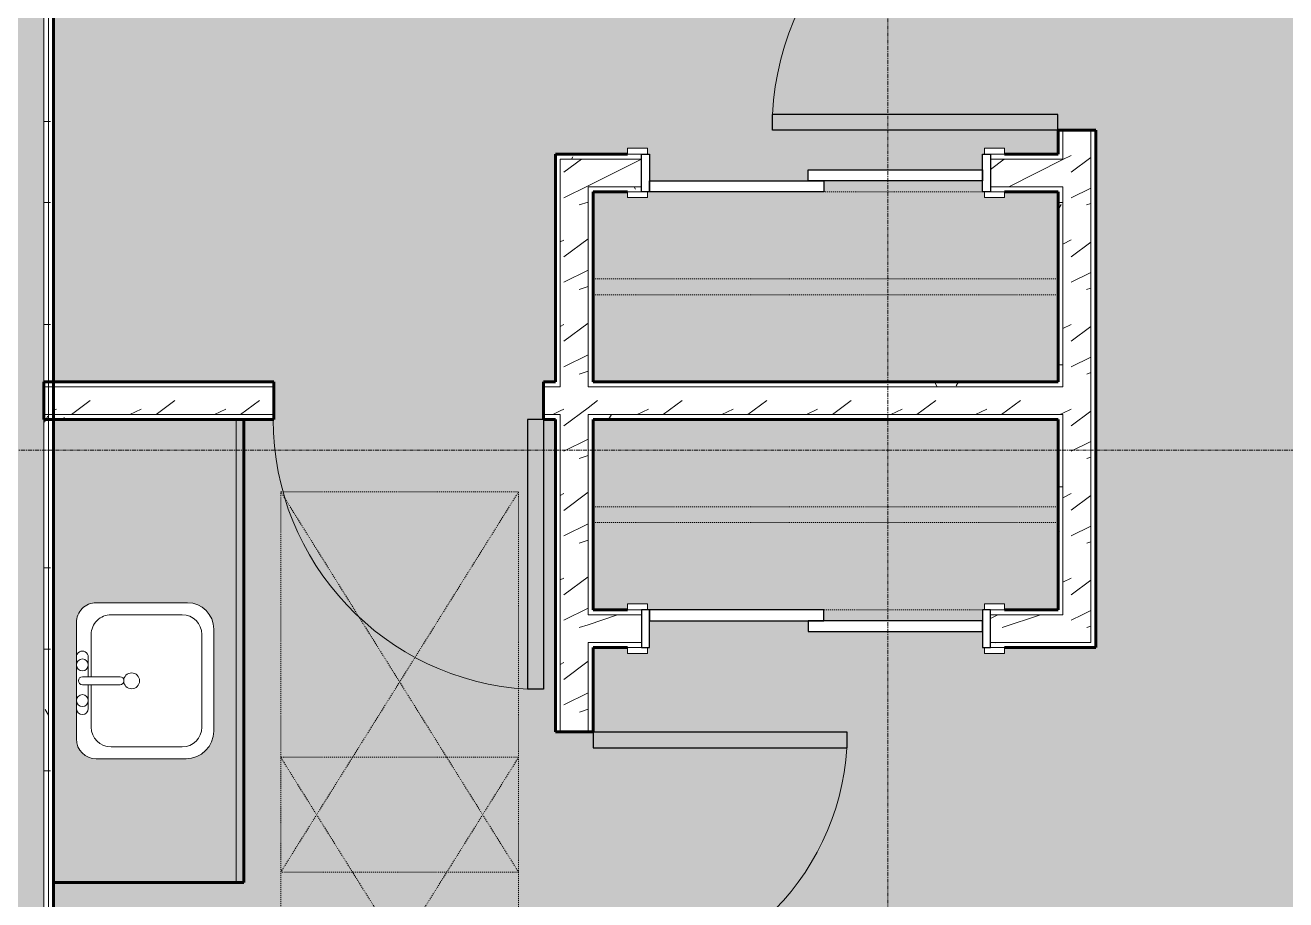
# Model space of a CAD drawing. Header units: inches. Extents: x -4105 to -1989, y 10980 to 12341.
# Drawn here: x -2936.1 to -2777.2, y 11790.5 to 11900.8 of the extents above; entities that cross this region are included whole.
import ezdxf

# ---------------------------------------------------------------- set-up
doc = ezdxf.new("R2010")
doc.units = ezdxf.units.IN
doc.header["$MEASUREMENT"] = 0
doc.linetypes.add('Dash', pattern=[0.25, 0.125, -0.125])
doc.linetypes.add('Grid Line 1_2_', pattern=[0.875, 0.5, -0.125, 0.125, -0.125])
for name, color, linetype, lineweight in [('0-1', 7, 'Continuous', 5), ('0-2', 7, 'Continuous', 9), ('A-AREA-PATT-2', 41, 'Continuous', 9), ('A-DOOR-1', 7, 'Continuous', 9), ('A-DOOR-2', 50, 'Continuous', 30), ('A-DOOR-FRAM-1', 50, 'Continuous', 30), ('A-GENM-HDLN-1', 7, 'Dash', 9), ('A-WALL', 113, 'Continuous', 18), ('A-WALL-2', 250, 'Continuous', 60), ('A-WALL-3', 10, 'Continuous', 18), ('A-WALL-PATT-1', 7, 'Continuous', 9), ('A-WALL-PATT-2', 253, 'Continuous', 9), ('A-WALL-PATT-4', 111, 'Continuous', 9), ('I-WALL-2', 2, 'Continuous', 60), ('P-SANR-FIXT-2', 7, 'Continuous', 9), ('Q-CASE-1', 9, 'Continuous', 9), ('Q-CASE-2', 250, 'Continuous', 60), ('Q-CASE-3', 7, 'Continuous', 9), ('Q-CASE-HDLN-1', 7, 'Dash', 9), ('S-GRID-1', 1, 'Grid Line 1_2_', 9)]:
    doc.layers.add(name, color=color, linetype=linetype, lineweight=lineweight)
pattern_1 = [(0, (0, 0), (20.48, 5.12), [0.845, -14.515, 0.845, -14.515, -81.92]), (0, (0, 0), (20.48, 5.12), [-30.72, 0.845, -29.875, 0.845, -14.515, -35.84]), (0, (0, 0), (20.48, 5.12), [-76.8, 0.845, -9.395, 0.845, -24.755]), (120, (7.68, 2.56), (-14.67405, 15.1762003), [0.845, -14.515, 0.845, -14.515, -81.92]), (120, (7.68, 2.56), (-14.67405, 15.1762003), [-30.72, 0.845, -29.875, 0.845, -14.515, -35.84]), (120, (7.68, 2.56), (-14.67405, 15.1762003), [-76.8, 0.845, -9.395, 0.845, -24.755]), (240, (10.24, 12.8), (-5.80595, -20.2962003), [0.845, -14.515, 0.845, -14.515, -81.92]), (240, (10.24, 12.8), (-5.80595, -20.2962003), [-30.72, 0.845, -29.875, 0.845, -14.515, -35.84]), (240, (10.24, 12.8), (-5.80595, -20.2962003), [-76.8, 0.845, -9.395, 0.845, -24.755])]
pattern_2 = [(216.87, (4.265, 10.662), (31.9871619, 21.32545714), [5.331, -47.981]), (206.565, (10.662, 7.464), (-10.662476, -10.6620098), [11.921, -11.921]), (198.435, (10.662, 2.132), (-21.32449365, -10.6625869), [6.744, -26.974])]

# ---------------------------------------------------------------- blocks, each defined once
blk = doc.blocks.new('Single-Flush - 32_ x 84_-1372863-ENLARGED FLOOR PLAN - 3RD FLOOR PLAN - EAST')
at = {"layer": 'A-DOOR-1'}
blk.add_arc((16, -2.38), 32.07, 180, 266.4241, dxfattribs=at)
at = {"layer": 'A-DOOR-2'}
for p, q in [((14, -2.38), (14, -34.38)), ((16, -2.38), (14, -2.38)), ((16, -2.38), (16, -34.38)), ((16, -34.38), (14, -34.38))]:
    blk.add_line(p, q, dxfattribs=at)
blk = doc.blocks.new('Single-Flush - 36_ x 84_-1372824-ENLARGED FLOOR PLAN - 3RD FLOOR PLAN - EAST')
at = {"layer": 'A-DOOR-1'}
blk.add_arc((18, -2.38), 36.07, 180, 266.8211, dxfattribs=at)
at = {"layer": 'A-DOOR-2'}
for p, q in [((16, -2.38), (16, -38.39)), ((18, -2.38), (16, -2.38)), ((18, -2.38), (18, -38.39)), ((18, -38.39), (16, -38.39))]:
    blk.add_line(p, q, dxfattribs=at)
blk = doc.blocks.new('FOLDING_SLIDING CLOSET - 42_ x 80_-1372841-ENLARGED FLOOR PLAN - 3RD FLOOR PLAN - EAST')
at = {"layer": 'A-DOOR-1'}
for p, q in [((-23.75, 3.25), (-21.25, 3.25)), ((-23.75, 2.5), (-23.75, 3.25)), ((-21.25, 3.25), (-21.25, 2.5)), ((21.25, 3.25), (23.75, 3.25)), ((21.25, 2.5), (21.25, 3.25)), ((23.75, 3.25), (23.75, 2.5)), ((-21.25, 2.5), (-23.75, 2.5)), ((23.75, 2.5), (21.25, 2.5)), ((-23.75, -2.25), (-21.25, -2.25)), ((-23.75, -3), (-23.75, -2.25)), ((-21.25, -3), (-23.75, -3)), ((-21.25, -2.25), (-21.25, -3)), ((21.25, -2.25), (23.75, -2.25)), ((21.25, -3), (21.25, -2.25)), ((23.75, -3), (21.25, -3)), ((23.75, -2.25), (23.75, -3))]:
    blk.add_line(p, q, dxfattribs=at)
at = {"layer": 'A-DOOR-2'}
for p, q in [((-1, 0.5), (21, 0.5)), ((-1, -0.88), (-1, 0.5)), ((21, 0.5), (21, -0.88)), ((-21, -0.88), (1, -0.88)), ((-21, -2.25), (-21, -0.88)), ((21, -0.88), (-1, -0.88)), ((1, -0.88), (1, -2.25)), ((1, -2.25), (-21, -2.25))]:
    blk.add_line(p, q, dxfattribs=at)
at = {"layer": 'A-DOOR-FRAM-1'}
for p, q in [((-22, 2.5), (-21, 2.5)), ((-22, -2.25), (-22, 2.5)), ((-21, 2.5), (-21, -2.25)), ((21, 2.5), (22, 2.5)), ((21, -2.25), (21, 2.5)), ((22, 2.5), (22, -2.25)), ((-21, -2.25), (-22, -2.25)), ((22, -2.25), (21, -2.25))]:
    blk.add_line(p, q, dxfattribs=at)
blk = doc.blocks.new('OD_CW_Closet - OD_CW_Closet-2123065-ENLARGED FLOOR PLAN - 3RD FLOOR PLAN - EAST')
at = {"layer": 'Q-CASE-HDLN-1'}
for p, q in [((7.5, 24), (0.74, 24)), ((0.74, 24), (0.74, 0)), ((30.25, 24), (10.25, 24)), ((59.38, 24), (55, 24)), ((59.38, 0), (59.38, 24)), ((0.74, 13), (59.38, 13)), ((0.74, 11), (59.38, 11)), ((0.74, 0), (59.38, 0))]:
    blk.add_line(p, q, dxfattribs=at)
blk = doc.blocks.new('OD_CW_Closet - OD_CW_Closet-V12-ENLARGED FLOOR PLAN - 3RD FLOOR PLAN - EAST')
at = {"layer": 'Q-CASE-HDLN-1'}
for p, q in [((59.38, 24), (0.74, 24)), ((0.74, 24), (0.74, 0)), ((59.38, 0), (59.38, 24)), ((0.74, 13), (59.38, 13)), ((0.74, 11), (59.38, 11)), ((0.74, 0), (7.5, 0)), ((10.25, 0), (30.25, 0)), ((55, 0), (59.38, 0))]:
    blk.add_line(p, q, dxfattribs=at)
blk = doc.blocks.new('FOLDING_SLIDING CLOSET - 42_ x 80_-1372832-ENLARGED FLOOR PLAN - 3RD FLOOR PLAN - EAST')
at = {"layer": 'A-DOOR-1'}
for p, q in [((-21.25, 3), (-23.75, 3)), ((-23.75, 3), (-23.75, 2.25)), ((-23.75, 2.25), (-21.25, 2.25)), ((-21.25, 2.25), (-21.25, 3)), ((23.75, 3), (21.25, 3)), ((21.25, 3), (21.25, 2.25)), ((21.25, 2.25), (23.75, 2.25)), ((23.75, 2.25), (23.75, 3)), ((-21.25, -2.5), (-23.75, -2.5)), ((-23.75, -2.5), (-23.75, -3.25)), ((-21.25, -3.25), (-21.25, -2.5)), ((23.75, -2.5), (21.25, -2.5)), ((21.25, -2.5), (21.25, -3.25)), ((23.75, -3.25), (23.75, -2.5)), ((-23.75, -3.25), (-21.25, -3.25)), ((21.25, -3.25), (23.75, -3.25))]:
    blk.add_line(p, q, dxfattribs=at)
at = {"layer": 'A-DOOR-2'}
for p, q in [((1, 2.25), (-21, 2.25)), ((-21, 2.25), (-21, 0.87)), ((1, 0.87), (1, 2.25)), ((-21, 0.87), (1, 0.87)), ((21, 0.87), (-1, 0.87)), ((-1, 0.87), (-1, -0.5)), ((21, -0.5), (21, 0.87)), ((-1, -0.5), (21, -0.5))]:
    blk.add_line(p, q, dxfattribs=at)
at = {"layer": 'A-DOOR-FRAM-1'}
for p, q in [((-21, 2.25), (-22, 2.25)), ((-22, 2.25), (-22, -2.5)), ((-21, -2.5), (-21, 2.25)), ((21, 2.25), (21, -2.5)), ((22, 2.25), (21, 2.25)), ((22, -2.5), (22, 2.25)), ((-22, -2.5), (-21, -2.5)), ((21, -2.5), (22, -2.5))]:
    blk.add_line(p, q, dxfattribs=at)
blk = doc.blocks.new('M_Sink Vanity-Square - 500 x 440mm-1352614-ENLARGED FLOOR PLAN - 3RD FLOOR PLAN - EAST')
at = {"layer": 'P-SANR-FIXT-2'}
for p, q in [((7.96, 7.09), (-6.72, 7.09)), ((7.96, 7.09), (-6.72, 7.09)), ((3.62, 7.09), (-2.88, 7.09)), ((0.12, 5.22), (-5.22, 5.22)), ((-2.88, 5.59), (0.12, 5.59)), ((0.12, 6.33), (0.12, 1.59)), ((1.12, 6.33), (1.12, 1.59)), ((1.12, 5.59), (3.62, 5.59)), ((6.46, 5.22), (1.12, 5.22)), ((-9.22, 4.59), (-9.22, -6.73)), ((-9.22, 4.59), (-9.22, -6.73)), ((10.46, -6.91), (10.46, 4.59)), ((10.46, -6.91), (10.46, 4.59)), ((-7.72, 2.72), (-7.72, -6.23)), ((8.96, -6.23), (8.96, 2.72)), ((-5.22, -8.73), (6.46, -8.73)), ((-5.72, -10.23), (7.14, -10.23)), ((-5.72, -10.23), (7.14, -10.23))]:
    blk.add_line(p, q, dxfattribs=at)
for centre, radius, start, end in [((-6.72, 4.59), 2.5, 90, 180), ((-6.72, 4.59), 2.5, 90, 180), ((-2.88, 6.34), 0.75, 90, 270), ((-1.88, 6.34), 0.75, 360, 180), ((0.62, 6.33), 0.5, 360, 180), ((2.62, 6.34), 0.75, 360, 180), ((3.62, 6.34), 0.75, 270, 90), ((7.96, 4.59), 2.5, 0, 90), ((7.96, 4.59), 2.5, 360, 90), ((-5.22, 2.72), 2.5, 90, 180), ((-1.88, 6.34), 0.75, 180, 0), ((2.62, 6.34), 0.75, 180, 360), ((6.46, 2.72), 2.5, 0, 90), ((0.62, 1.59), 0.5, 180, 0), ((0.62, 0.13), 1, 360, 180), ((0.62, 0.13), 1, 180, 0), ((-5.22, -6.23), 2.5, 180, 270), ((6.46, -6.23), 2.5, 270, 0), ((-5.72, -6.73), 3.5, 180, 270), ((-5.72, -6.73), 3.5, 180, 270), ((7.14, -6.91), 3.32, 270, 360), ((7.14, -6.91), 3.32, 270, 0)]:
    blk.add_arc(centre, radius, start, end, dxfattribs=at)
blk = doc.blocks.new('OD_CW_Base Cabinet - OD_CW_Base Cabinet-V19-ENLARGED FLOOR PLAN - 3RD FLOOR PLAN - EAST')
at = {"layer": 'Q-CASE-1'}
blk.add_hatch(color=256, dxfattribs=at).paths.add_polyline_path([(59.14, 0), (0.74, 0), (0.74, -1), (59.14, -1)], flags=0)
h = blk.add_hatch(color=256, dxfattribs=at)
h.paths.add_polyline_path([(43.53, -1), (0.74, -1), (0.74, -24), (59.14, -24), (59.14, -1)], flags=0)
h.paths.add_polyline_path([(40.03, -3.8), (41.03, -3.96), (41.78, -4.27), (42.51, -4.83), (43.06, -5.55), (43.41, -6.4), (43.53, -7.3), (43.53, -18.63), (43.45, -19.27), (43.2, -19.88), (42.8, -20.39), (42.28, -20.79), (41.68, -21.04), (41.03, -21.13), (26.35, -21.13), (25.7, -21.04), (25.1, -20.79), (24.58, -20.39), (24.18, -19.88), (23.93, -19.27), (23.85, -18.63), (23.85, -7.12), (23.96, -6.26), (24.29, -5.46), (24.82, -4.77), (25.51, -4.25), (26.35, -3.91), (27.17, -3.8)], flags=0)
at = {"layer": 'Q-CASE-2'}
for p, q in [((0.74, 0), (59.14, 0)), ((59.14, 0), (59.14, -24))]:
    blk.add_line(p, q, dxfattribs=at)
at = {"layer": 'Q-CASE-3'}
for p, q in [((0.74, 0), (59.14, 0)), ((59.14, -1), (0.74, -1)), ((0.74, -1), (59.14, -1)), ((59.14, 0), (59.14, -1)), ((59.14, -1), (59.14, -24))]:
    blk.add_line(p, q, dxfattribs=at)
blk = doc.blocks.new('ADA Clearances - 30_x48_-1721104-ENLARGED FLOOR PLAN - 3RD FLOOR PLAN - EAST')
at = {"layer": 'A-GENM-HDLN-1'}
for p, q in [((15, 24), (-15, -24)), ((-15, 24), (15, -24)), ((-15, -5.48), (-15, 24)), ((-15, 24), (15, 24)), ((15, 24), (15, -24)), ((-15, -24), (-15, -14.12)), ((15, -24), (-15, -24))]:
    blk.add_line(p, q, dxfattribs=at)
blk = doc.blocks.new('ADA Clearances - 30_x48_-V6-ENLARGED FLOOR PLAN - 3RD FLOOR PLAN - EAST')
at = {"layer": 'A-GENM-HDLN-1'}
for p, q in [((15, 24), (-15, -24)), ((-15, 24), (15, -24)), ((-15, -24), (-15, 24)), ((-15, 24), (15, 24)), ((15, 24), (15, -24)), ((15, -24), (-15, -24))]:
    blk.add_line(p, q, dxfattribs=at)
blk = doc.blocks.new('Single-Flush - 34_ x 84_-1372834-ENLARGED FLOOR PLAN - 3RD FLOOR PLAN - EAST')
at = {"layer": 'A-DOOR-1'}
blk.add_arc((17, -2.38), 34.07, 180, 266.6343, dxfattribs=at)
at = {"layer": 'A-DOOR-2'}
for p, q in [((15, -2.38), (15, -36.38)), ((17, -2.38), (15, -2.38)), ((17, -2.38), (17, -36.38)), ((17, -36.38), (15, -36.38))]:
    blk.add_line(p, q, dxfattribs=at)
blk = doc.blocks.new('CTR - 1st Phase - Unit Layouts_rvt-1-ENLARGED FLOOR PLAN - 3RD FLOOR PLAN - EAST')
at = {"layer": 'A-WALL-PATT-1'}
h = blk.add_hatch(dxfattribs=at)
h.set_pattern_fill('FP_1', color=256, style=0, pattern_type=2)
h.set_pattern_definition(pattern_1)
h.paths.add_polyline_path([(-2805.25, 11827.04), (-2805.25, 11851.66), (-2805.87, 11851.66), (-2805.87, 11827.04)], flags=0)
h.paths.add_polyline_path([(-2805.87, 11855.16), (-2805.25, 11855.16), (-2805.25, 11880.41), (-2805.87, 11880.41), (-2805.87, 11855.79)], flags=0)
h.paths.add_polyline_path([(-2805.25, 11883.91), (-2805.25, 11887.54), (-2805.87, 11887.54), (-2805.87, 11883.91)], flags=0)
h.paths.add_polyline_path([(-2805.87, 11923.54), (-2805.25, 11923.54), (-2805.25, 12110.34), (-2805.87, 12110.34), (-2805.87, 11944.28)], flags=0)
h = blk.add_hatch(dxfattribs=at)
h.set_pattern_fill('FP_1', color=256, style=0, pattern_type=2)
h.set_pattern_definition(pattern_1)
h.paths.add_polyline_path([(-2801.16, 11822.91), (-2801.12, 11822.91), (-2801.12, 11887.54), (-2801.75, 11887.54), (-2801.75, 11822.91)], flags=0)
h.paths.add_polyline_path([(-2801.12, 11923.54), (-2801.12, 12110.34), (-2801.75, 12110.34), (-2801.75, 11923.54)], flags=0)
h = blk.add_hatch(dxfattribs=at)
h.set_pattern_fill('FP_1', color=256, style=0, pattern_type=2)
h.set_pattern_definition(pattern_1)
h.paths.add_polyline_path([(-2868.65, 11722.64), (-2868.64, 11722.64), (-2868.64, 11779.64), (-2869.26, 11779.64), (-2869.26, 11722.64)], flags=0)
h.paths.add_polyline_path([(-2869.26, 11811.64), (-2868.64, 11811.64), (-2868.64, 11851.66), (-2869.26, 11851.66), (-2869.26, 11822.91)], flags=0)
h.paths.add_polyline_path([(-2868.64, 11855.16), (-2868.64, 11884.54), (-2869.26, 11884.54), (-2869.26, 11855.16)], flags=0)
h = blk.add_hatch(dxfattribs=at)
h.set_pattern_fill('FP_1', color=256, style=0, pattern_type=2)
h.set_pattern_definition(pattern_1)
h.paths.add_polyline_path([(-2814.39, 11883.91), (-2805.87, 11883.91), (-2805.87, 11884.54), (-2814.39, 11884.54)], flags=0)
h.paths.add_polyline_path([(-2858.39, 11883.91), (-2858.39, 11884.54), (-2868.64, 11884.54), (-2868.64, 11883.91), (-2860.14, 11883.91)], flags=0)
h = blk.add_hatch(dxfattribs=at)
h.set_pattern_fill('FP_1', color=256, style=0, pattern_type=2)
h.set_pattern_definition(pattern_1)
h.paths.add_polyline_path([(-2865.14, 11722.64), (-2864.51, 11722.64), (-2864.51, 11752.89), (-2865.14, 11752.89), (-2865.14, 11722.96)], flags=0)
h.paths.add_polyline_path([(-2864.51, 11756.39), (-2864.51, 11779.64), (-2865.14, 11779.64), (-2865.14, 11756.39)], flags=0)
h.paths.add_polyline_path([(-2864.51, 11811.64), (-2864.51, 11822.91), (-2865.14, 11822.91), (-2865.14, 11811.64)], flags=0)
h.paths.add_polyline_path([(-2864.51, 11826.41), (-2864.51, 11851.66), (-2865.14, 11851.66), (-2865.14, 11826.41)], flags=0)
h.paths.add_polyline_path([(-2865.14, 11855.16), (-2864.51, 11855.16), (-2864.51, 11880.41), (-2865.14, 11880.41), (-2865.14, 11855.79)], flags=0)
h = blk.add_hatch(dxfattribs=at)
h.set_pattern_fill('FP_1', color=256, style=0, pattern_type=2)
h.set_pattern_definition(pattern_1)
h.paths.add_polyline_path([(-2810.72, 11879.79), (-2805.87, 11879.79), (-2805.87, 11880.41), (-2814.39, 11880.41), (-2814.39, 11879.79), (-2812.64, 11879.79)], flags=0)
h.paths.add_polyline_path([(-2858.39, 11879.79), (-2858.39, 11880.41), (-2864.51, 11880.41), (-2864.51, 11879.79), (-2860.14, 11879.79)], flags=0)
h = blk.add_hatch(dxfattribs=at)
h.set_pattern_fill('FP_1', color=256, style=0, pattern_type=2)
h.set_pattern_definition(pattern_1)
h.paths.add_polyline_path([(-2805.87, 11855.16), (-2805.87, 11855.79), (-2864.51, 11855.79), (-2864.51, 11855.16), (-2808.7, 11855.16)], flags=0)
h.paths.add_polyline_path([(-2932.52, 11855.16), (-2904.77, 11855.16), (-2904.77, 11855.79), (-2932.52, 11855.79), (-2932.52, 11855.19)], flags=0)
h.paths.add_polyline_path([(-2869.26, 11855.16), (-2869.26, 11855.79), (-2870.77, 11855.79), (-2870.77, 11855.16), (-2869.28, 11855.16)], flags=0)
h = blk.add_hatch(dxfattribs=at)
h.set_pattern_fill('FP_1', color=256, style=0, pattern_type=2)
h.set_pattern_definition(pattern_1)
h.paths.add_polyline_path([(-2847.78, 11851.04), (-2805.87, 11851.04), (-2805.87, 11851.66), (-2864.51, 11851.66), (-2864.51, 11851.04)], flags=0)
h.paths.add_polyline_path([(-2869.26, 11851.04), (-2869.26, 11851.66), (-2870.77, 11851.66), (-2870.77, 11851.04), (-2869.37, 11851.04)], flags=0)
h.paths.add_polyline_path([(-2904.77, 11851.04), (-2904.77, 11851.66), (-2932.52, 11851.64), (-2932.52, 11851.04), (-2908.52, 11851.04)], flags=0)
h = blk.add_hatch(dxfattribs=at)
h.set_pattern_fill('FP_1', color=256, style=0, pattern_type=2)
h.set_pattern_definition(pattern_1)
h.paths.add_polyline_path([(-2805.87, 11826.41), (-2805.25, 11826.41), (-2805.25, 11827.04), (-2814.39, 11827.04), (-2814.39, 11826.41), (-2806.34, 11826.41)], flags=0)
h.paths.add_polyline_path([(-2864.5, 11826.41), (-2858.39, 11826.41), (-2858.39, 11827.04), (-2864.51, 11827.04), (-2864.51, 11826.41)], flags=0)
h = blk.add_hatch(dxfattribs=at)
h.set_pattern_fill('FP_1', color=256, style=0, pattern_type=2)
h.set_pattern_definition(pattern_1)
h.paths.add_polyline_path([(-2805.25, 11822.29), (-2801.12, 11822.29), (-2801.12, 11822.91), (-2814.39, 11822.91), (-2814.39, 11822.29), (-2805.87, 11822.29)], flags=0)
h.paths.add_polyline_path([(-2858.39, 11822.29), (-2858.39, 11822.91), (-2864.51, 11822.91), (-2864.51, 11822.29), (-2860.14, 11822.29)], flags=0)
at = {"layer": 'A-WALL-PATT-2'}
h = blk.add_hatch(dxfattribs=at)
h.set_pattern_fill('FP_2', color=256, style=0, pattern_type=2)
h.set_pattern_definition(pattern_2)
h.paths.add_polyline_path([(-2805.25, 11826.41), (-2801.75, 11826.41), (-2801.75, 11887.54), (-2805.25, 11887.54), (-2805.25, 11827.04)], flags=0)
h.paths.add_polyline_path([(-2801.75, 11923.54), (-2801.75, 12110.34), (-2805.25, 12110.34), (-2805.25, 11923.54)], flags=0)
h = blk.add_hatch(dxfattribs=at)
h.set_pattern_fill('FP_2', color=256, style=0, pattern_type=2)
h.set_pattern_definition(pattern_2)
h.paths.add_polyline_path([(-2865.14, 11721.39), (-2865.14, 11779.64), (-2868.64, 11779.64), (-2868.64, 11721.39)], flags=0)
h.paths.add_polyline_path([(-2868.64, 11811.64), (-2865.14, 11811.64), (-2865.14, 11883.91), (-2868.64, 11883.91), (-2868.64, 11831.77)], flags=0)
h = blk.add_hatch(dxfattribs=at)
h.set_pattern_fill('FP_2', color=256, style=0, pattern_type=2)
h.set_pattern_definition(pattern_2)
h.paths.add_polyline_path([(-2810.78, 11880.41), (-2805.25, 11880.41), (-2805.25, 11883.91), (-2814.39, 11883.91), (-2814.39, 11880.41)], flags=0)
h.paths.add_polyline_path([(-2864.51, 11880.41), (-2858.39, 11880.41), (-2858.39, 11883.91), (-2865.14, 11883.91), (-2865.14, 11880.41)], flags=0)
h = blk.add_hatch(dxfattribs=at)
h.set_pattern_fill('FP_2', color=256, style=0, pattern_type=2)
h.set_pattern_definition(pattern_2)
h.paths.add_polyline_path([(-2847.78, 11851.66), (-2805.25, 11851.66), (-2805.25, 11855.16), (-2865.14, 11855.16), (-2865.14, 11851.66), (-2864.51, 11851.66)], flags=0)
h.paths.add_polyline_path([(-2904.77, 11851.66), (-2904.77, 11855.16), (-2932.52, 11855.16), (-2932.52, 11851.66), (-2908.85, 11851.66)], flags=0)
h.paths.add_polyline_path([(-2870.77, 11851.66), (-2868.64, 11851.66), (-2868.64, 11855.16), (-2870.77, 11855.16)], flags=0)
h = blk.add_hatch(dxfattribs=at)
h.set_pattern_fill('FP_2', color=256, style=0, pattern_type=2)
h.set_pattern_definition(pattern_2)
h.paths.add_polyline_path([(-2801.75, 11822.91), (-2801.75, 11826.41), (-2814.39, 11826.41), (-2814.39, 11822.91), (-2805.25, 11822.91)], flags=0)
h.paths.add_polyline_path([(-2858.39, 11822.91), (-2858.39, 11826.41), (-2865.14, 11826.41), (-2865.14, 11822.91), (-2864.51, 11822.91)], flags=0)
at = {"layer": 'A-WALL-2'}
for p, q in [((-2805.87, 11887.54), (-2805.87, 11884.54)), ((-2801.12, 11887.54), (-2805.87, 11887.54)), ((-2801.12, 11827.04), (-2801.12, 11887.54)), ((-2868.64, 11884.54), (-2869.26, 11884.54)), ((-2869.26, 11884.54), (-2869.26, 11855.79)), ((-2864.51, 11884.54), (-2868.64, 11884.54)), ((-2860.14, 11884.54), (-2864.51, 11884.54)), ((-2805.87, 11884.54), (-2812.64, 11884.54)), ((-2864.51, 11855.79), (-2864.51, 11879.79)), ((-2864.51, 11879.79), (-2860.14, 11879.79)), ((-2812.64, 11879.79), (-2805.87, 11879.79)), ((-2805.87, 11879.79), (-2805.87, 11855.79)), ((-2904.77, 11855.79), (-2933.77, 11855.79)), ((-2933.77, 11855.79), (-2933.77, 11851.04)), ((-2904.77, 11851.04), (-2904.77, 11855.79)), ((-2869.26, 11855.79), (-2870.77, 11855.79)), ((-2870.77, 11855.79), (-2870.77, 11851.04)), ((-2805.87, 11855.79), (-2864.51, 11855.79)), ((-2933.77, 11851.04), (-2904.77, 11851.04)), ((-2870.77, 11851.04), (-2869.26, 11851.04)), ((-2869.26, 11851.04), (-2869.26, 11811.64)), ((-2864.51, 11827.04), (-2864.51, 11851.04)), ((-2864.51, 11851.04), (-2805.87, 11851.04)), ((-2805.87, 11851.04), (-2805.87, 11827.04)), ((-2860.14, 11827.04), (-2864.51, 11827.04)), ((-2805.87, 11827.04), (-2812.64, 11827.04)), ((-2801.12, 11822.91), (-2801.12, 11827.04)), ((-2801.12, 11822.29), (-2801.12, 11822.91)), ((-2864.51, 11822.29), (-2860.14, 11822.29)), ((-2864.51, 11811.64), (-2864.51, 11822.29)), ((-2812.64, 11822.29), (-2801.12, 11822.29)), ((-2869.26, 11811.64), (-2864.51, 11811.64))]:
    blk.add_line(p, q, dxfattribs=at)
at = {"layer": 'A-WALL-3'}
for p, q in [((-2805.25, 11883.91), (-2805.25, 11887.54)), ((-2801.75, 11827.04), (-2801.75, 11887.54)), ((-2868.64, 11883.91), (-2868.64, 11855.16)), ((-2868.64, 11883.91), (-2865.14, 11883.91)), ((-2865.14, 11883.91), (-2864.51, 11883.91)), ((-2864.51, 11883.91), (-2858.39, 11883.91)), ((-2814.39, 11883.91), (-2805.87, 11883.91)), ((-2805.25, 11883.91), (-2805.87, 11883.91)), ((-2865.14, 11880.41), (-2865.14, 11855.16)), ((-2865.14, 11880.41), (-2864.51, 11880.41)), ((-2864.51, 11880.41), (-2858.39, 11880.41)), ((-2814.39, 11880.41), (-2805.87, 11880.41)), ((-2805.25, 11880.41), (-2805.87, 11880.41)), ((-2805.25, 11855.16), (-2805.25, 11880.41)), ((-2933.77, 11855.16), (-2904.77, 11855.16)), ((-2870.77, 11855.16), (-2869.26, 11855.16)), ((-2869.26, 11855.16), (-2868.64, 11855.16)), ((-2868.64, 11855.16), (-2869.26, 11855.16)), ((-2865.14, 11855.16), (-2864.51, 11855.16)), ((-2864.51, 11855.16), (-2865.14, 11855.16)), ((-2864.51, 11855.16), (-2805.87, 11855.16)), ((-2805.25, 11855.16), (-2805.87, 11855.16)), ((-2933.77, 11851.66), (-2904.77, 11851.66)), ((-2870.77, 11851.66), (-2869.26, 11851.66)), ((-2868.64, 11851.66), (-2869.26, 11851.66)), ((-2869.26, 11851.66), (-2868.64, 11851.66)), ((-2868.64, 11851.66), (-2868.64, 11811.64)), ((-2864.51, 11851.66), (-2865.14, 11851.66)), ((-2865.14, 11851.66), (-2865.14, 11826.41)), ((-2865.14, 11851.66), (-2864.51, 11851.66)), ((-2864.51, 11851.66), (-2805.87, 11851.66)), ((-2805.25, 11851.66), (-2805.87, 11851.66)), ((-2805.25, 11827.04), (-2805.25, 11851.66)), ((-2865.14, 11826.41), (-2864.51, 11826.41)), ((-2858.39, 11826.41), (-2864.51, 11826.41)), ((-2805.25, 11826.41), (-2814.39, 11826.41)), ((-2805.25, 11827.04), (-2805.25, 11826.41)), ((-2801.75, 11827.04), (-2801.75, 11826.41)), ((-2801.75, 11826.41), (-2801.75, 11822.91)), ((-2865.14, 11822.91), (-2864.51, 11822.91)), ((-2865.14, 11822.91), (-2865.14, 11811.64)), ((-2858.39, 11822.91), (-2864.51, 11822.91)), ((-2801.75, 11822.91), (-2814.39, 11822.91))]:
    blk.add_line(p, q, dxfattribs=at)
at = {"layer": '0-2'}
for name, p, rotation in [('Single-Flush - 36_ x 84_-1372824-ENLARGED FLOOR PLAN - 3RD FLOOR PLAN - EAST', (-2803.5, 11905.54), 269.9999999999209), ('OD_CW_Closet - OD_CW_Closet-V12-ENLARGED FLOOR PLAN - 3RD FLOOR PLAN - EAST', (-2805.14, 11879.79), 180), ('OD_CW_Base Cabinet - OD_CW_Base Cabinet-V19-ENLARGED FLOOR PLAN - 3RD FLOOR PLAN - EAST', (-2908.52, 11851.78), 269.9999999999668), ('OD_CW_Closet - OD_CW_Closet-2123065-ENLARGED FLOOR PLAN - 3RD FLOOR PLAN - EAST', (-2805.14, 11851.04), 180), ('M_Sink Vanity-Square - 500 x 440mm-1352614-ENLARGED FLOOR PLAN - 3RD FLOOR PLAN - EAST', (-2922.56, 11817.47), 89.9999999999112), ('Single-Flush - 32_ x 84_-1372863-ENLARGED FLOOR PLAN - 3RD FLOOR PLAN - EAST', (-2866.89, 11795.64), 89.99999999991644)]:
    blk.add_blockref(name, p, dxfattribs=dict(at, rotation=rotation))
for name, p in [('FOLDING_SLIDING CLOSET - 42_ x 80_-1372841-ENLARGED FLOOR PLAN - 3RD FLOOR PLAN - EAST', (-2836.39, 11882.04)), ('Single-Flush - 34_ x 84_-1372834-ENLARGED FLOOR PLAN - 3RD FLOOR PLAN - EAST', (-2887.77, 11853.41)), ('ADA Clearances - 30_x48_-V6-ENLARGED FLOOR PLAN - 3RD FLOOR PLAN - EAST', (-2888.89, 11817.94)), ('FOLDING_SLIDING CLOSET - 42_ x 80_-1372832-ENLARGED FLOOR PLAN - 3RD FLOOR PLAN - EAST', (-2836.39, 11824.79)), ('ADA Clearances - 30_x48_-1721104-ENLARGED FLOOR PLAN - 3RD FLOOR PLAN - EAST', (-2888.89, 11784.44))]:
    blk.add_blockref(name, p, dxfattribs=at)
blk = doc.blocks.new('CTR - 1st Phase - Shell_rvt-1-ENLARGED FLOOR PLAN - 3RD FLOOR PLAN - EAST')
at = {"layer": 'S-GRID-1'}
for p, q in [((-2827.32, 10979.75), (-2827.32, 12308.75)), ((-1989.4, 11847.19), (-4072.56, 11847.19))]:
    blk.add_line(p, q, dxfattribs=at)

msp = doc.modelspace()

# ---------------------------------------------------------------- hatches: boundary and pattern name
at = {"layer": 'A-AREA-PATT-2'}
h = msp.add_hatch(color=256, dxfattribs=at)
h.paths.add_polyline_path([(-2806.1237, 11757.0144), (-2807.8737, 11757.0144), (-2807.8737, 11785.0144), (-2806.1237, 11785.0144), (-2806.1237, 11776.9561)], flags=0)
h.paths.add_polyline_path([(-2739.6987, 11743.5894), (-2741.4487, 11743.5894), (-2741.4487, 11779.5894), (-2739.6987, 11779.5894), (-2739.6987, 11747.3891)], flags=0)
h.paths.add_polyline_path([(-2860.9384, 11722.6394), (-2803.8987, 11722.6394), (-2803.8987, 11742.3413), (-2804.1237, 11742.3413), (-2804.1237, 11752.1394), (-2806.1237, 11752.1394), (-2806.1237, 11753.2644), (-2806.7487, 11753.2644), (-2806.7487, 11755.2644), (-2806.1237, 11755.2644), (-2806.1237, 11757.0144), (-2799.3737, 11757.0144), (-2799.372, 11743.5894), (-2775.6987, 11743.5894), (-2775.6987, 11741.6519), (-2775.0737, 11741.6519), (-2775.0737, 11740.5894), (-2740.3237, 11740.5894), (-2740.3237, 11741.6519), (-2739.6987, 11741.6519), (-2739.6987, 11743.5894), (-2730.6987, 11743.5894), (-2730.6987, 11754.6394), (-2694.9487, 11754.6394), (-2694.9487, 11746.6394), (-2664.6987, 11746.6394), (-2664.6987, 11761.1696), (-2665.0737, 11761.1696), (-2665.0737, 11785.1696), (-2664.6987, 11785.1696), (-2664.6987, 11816.2644), (-2722.6987, 11816.2644), (-2722.7208, 11814.783), (-2722.7564, 11814.6971), (-2722.8956, 11814.6394), (-2723.7917, 11814.6183), (-2723.7917, 11814.3894), (-2726.4148, 11814.3894), (-2726.4148, 11814.1394), (-2727.0054, 11814.1394), (-2727.0054, 11814.3894), (-2727.5959, 11814.3894), (-2727.5959, 11814.1394), (-2728.1865, 11814.1394), (-2728.1865, 11814.3894), (-2728.777, 11814.3894), (-2728.777, 11814.1394), (-2729.3676, 11814.1394), (-2729.3676, 11814.3894), (-2729.9582, 11814.3894), (-2729.9582, 11814.1394), (-2730.5487, 11814.1394), (-2730.5487, 11814.3894), (-2739.9062, 11814.3894), (-2739.9062, 11814.1394), (-2741.8747, 11814.1394), (-2741.8747, 11814.3894), (-2745.6058, 11814.3894), (-2745.6058, 11814.6394), (-2746.5528, 11814.6461), (-2746.6411, 11814.6971), (-2746.6987, 11814.8362), (-2746.6987, 11816.2644), (-2749.2987, 11816.2644), (-2749.2987, 11852.2644), (-2741.7502, 11852.2644), (-2741.7502, 11859.3389), (-2725.2502, 11859.3389), (-2725.2502, 11852.2644), (-2712.6289, 11852.2644), (-2712.6289, 11859.3389), (-2696.1289, 11859.3389), (-2696.1289, 11852.2644), (-2682.5076, 11852.2644), (-2682.5076, 11859.3389), (-2666.0076, 11859.3389), (-2666.0076, 11852.2644), (-2640.6987, 11852.2644), (-2640.6987, 11965.7027), (-2656.8237, 11965.7027), (-2656.8237, 11966.3632), (-2656.8548, 11966.39), (-2656.8548, 11966.8523), (-2656.8237, 11966.8523), (-2656.8237, 11982.0453), (-2656.8555, 11982.0453), (-2656.8555, 11983.0398), (-2656.8237, 11983.0398), (-2656.8237, 11983.7027), (-2652.8237, 11983.7027), (-2652.8237, 12019.7027), (-2656.8237, 12019.7027), (-2656.8237, 12020.3656), (-2656.8555, 12020.3656), (-2656.8548, 12021.3601), (-2656.8237, 12021.3601), (-2656.8237, 12036.5531), (-2656.8548, 12036.5531), (-2656.8548, 12037.0422), (-2656.8237, 12037.0422), (-2656.8237, 12037.7027), (-2640.6987, 12037.7027), (-2640.6987, 12076.4644), (-2641.5964, 12077.1894), (-2646.5487, 12077.1894), (-2646.5487, 12109.7144), (-2801.1237, 12109.7144), (-2801.1237, 11923.5394), (-2805.8737, 11923.5394), (-2805.8737, 12077.4394), (-2806.4362, 12077.4394), (-2806.4362, 12082.1894), (-2805.8737, 12082.1894), (-2805.8737, 12109.7144), (-2827.74, 12109.7144), (-2827.74, 12082.1894), (-2826.4362, 12082.1894), (-2826.4362, 12077.4394), (-2833.8737, 12077.4394), (-2833.8737, 12082.1894), (-2832.49, 12082.1894), (-2832.49, 12110.3394), (-2830.1112, 12110.3394), (-2830.1112, 12113.5894), (-2868.1362, 12113.5894), (-2868.1362, 12109.8144), (-2865.8862, 12109.8144), (-2865.8862, 12082.1894), (-2863.8737, 12082.1894), (-2863.8737, 12077.4394), (-2870.6362, 12077.4394), (-2870.6362, 12109.7144), (-2932.5237, 12109.7144), (-2932.5237, 11855.7894), (-2904.7737, 11855.7894), (-2904.7737, 11851.0394), (-2908.5237, 11851.0394), (-2908.5237, 11792.6394), (-2932.5237, 11792.6394), (-2932.5237, 11784.6156), (-2924.7975, 11784.6156), (-2923.8331, 11784.4886), (-2922.9344, 11784.1164), (-2922.1627, 11783.5242), (-2921.5705, 11782.7525), (-2921.1983, 11781.8538), (-2921.0713, 11780.8131), (-2921.0713, 11779.5011), (-2918.0475, 11779.8488), (-2917.0475, 11781.0405), (-2916.0475, 11781.6073), (-2915.0475, 11781.8752), (-2914.0437, 11782.0522), (-2913.0475, 11782.1394), (-2911.0551, 11781.9651), (-2908.8527, 11781.3562), (-2907.0475, 11780.6992), (-2905.0475, 11779.7666), (-2903.0475, 11778.3792), (-2902.0475, 11777.3792), (-2901.5475, 11776.5131), (-2901.0475, 11775.1394), (-2901.0475, 11774.1394), (-2901.5475, 11772.7657), (-2902.0475, 11771.8996), (-2903.0475, 11770.8996), (-2905.0475, 11769.5122), (-2907.0475, 11768.5796), (-2909.0475, 11767.8516), (-2911.0551, 11767.3137), (-2913.0475, 11767.1394), (-2914.0437, 11767.2266), (-2915.0475, 11767.4035), (-2916.0475, 11767.6715), (-2917.0475, 11768.2383), (-2918.0475, 11769.43), (-2921.0713, 11769.7777), (-2921.0713, 11768.3894), (-2921.1983, 11767.425), (-2921.5705, 11766.5263), (-2922.1627, 11765.7546), (-2922.9344, 11765.1624), (-2923.8331, 11764.7901), (-2924.7975, 11764.6632), (-2932.5237, 11764.6632), (-2932.5237, 11758.6394), (-2930.3878, 11758.6394), (-2930.3878, 11753.8894), (-2932.5237, 11753.8894), (-2932.5237, 11722.6394), (-2910.0128, 11722.6394), (-2910.0128, 11753.8894), (-2910.3878, 11753.8894), (-2910.3878, 11758.6394), (-2905.2628, 11758.6394), (-2905.2628, 11722.6394), (-2869.2628, 11722.6394), (-2869.2628, 11779.6394), (-2864.5128, 11779.6394), (-2864.5128, 11757.0144), (-2862.1237, 11757.0144), (-2862.1237, 11755.2644), (-2861.4987, 11755.2644), (-2861.4987, 11753.2644), (-2862.1237, 11753.2644), (-2862.1237, 11752.1394), (-2864.1237, 11752.1394), (-2864.1237, 11752.2644), (-2864.5128, 11752.2644), (-2864.5128, 11722.6394), (-2863.3237, 11722.6394)], flags=0)
h.paths.add_polyline_path([(-2694.9487, 11722.6394), (-2694.9487, 11724.6394), (-2730.6987, 11724.6394), (-2730.6987, 11722.6394), (-2721.6876, 11722.6394)], flags=0)
h.paths.add_polyline_path([(-2863.3237, 11724.6801), (-2863.3237, 11750.6801), (-2838.3237, 11750.6801), (-2838.3237, 11724.6801), (-2847.7843, 11724.6801)], flags=0)
h.paths.add_polyline_path([(-2860.3737, 11757.0144), (-2862.1237, 11757.0144), (-2862.1237, 11785.0144), (-2860.3737, 11785.0144), (-2860.3737, 11779.6394)], flags=0)
h.paths.add_polyline_path([(-2868.6378, 11811.6394), (-2869.2628, 11811.6394), (-2869.2628, 11851.0394), (-2870.7737, 11851.0394), (-2870.7737, 11855.7894), (-2869.2628, 11855.7894), (-2869.2628, 11884.5394), (-2860.1362, 11884.5394), (-2860.1362, 11885.2894), (-2857.6362, 11885.2894), (-2857.6362, 11884.5394), (-2857.3862, 11884.5394), (-2857.3862, 11881.1644), (-2837.3862, 11881.1644), (-2837.3862, 11882.5394), (-2815.3862, 11882.5394), (-2815.3862, 11884.5394), (-2815.1362, 11884.5394), (-2815.1362, 11885.2894), (-2812.6362, 11885.2894), (-2812.6362, 11884.5394), (-2805.8737, 11884.5394), (-2805.8737, 11887.5394), (-2801.1237, 11887.5394), (-2801.1237, 11822.2894), (-2812.6362, 11822.2894), (-2812.6362, 11821.5394), (-2815.1362, 11821.5394), (-2815.1362, 11822.2894), (-2815.3862, 11822.2894), (-2815.3862, 11824.2894), (-2837.3862, 11824.2894), (-2837.3862, 11825.6644), (-2857.3862, 11825.6644), (-2857.3862, 11822.2894), (-2857.6362, 11822.2894), (-2857.6362, 11821.5394), (-2860.1362, 11821.5394), (-2860.1362, 11822.2894), (-2864.5128, 11822.2894), (-2864.5128, 11811.6394), (-2865.1378, 11811.6394)], flags=0)
h.paths.add_polyline_path([(-2831.5582, 11825.6644), (-2815.3862, 11825.6644), (-2815.3862, 11827.0394), (-2815.1362, 11827.0394), (-2815.1362, 11827.7894), (-2812.6362, 11827.7894), (-2812.6362, 11827.0394), (-2805.8737, 11827.0394), (-2805.8737, 11851.0394), (-2864.5128, 11851.0394), (-2864.5128, 11827.0394), (-2860.1362, 11827.0394), (-2860.1362, 11827.7894), (-2857.6362, 11827.7894), (-2857.6362, 11827.0394), (-2835.3862, 11827.0394), (-2835.3862, 11825.6644)], flags=0)
h.paths.add_polyline_path([(-2847.7843, 11855.7894), (-2805.8737, 11855.7894), (-2805.8737, 11879.7894), (-2812.6362, 11879.7894), (-2812.6362, 11879.0394), (-2815.1362, 11879.0394), (-2815.1362, 11879.7894), (-2815.3862, 11879.7894), (-2815.3862, 11881.1644), (-2835.3862, 11881.1644), (-2835.3862, 11879.7894), (-2857.6362, 11879.7894), (-2857.6362, 11879.0394), (-2860.1362, 11879.0394), (-2860.1362, 11879.7894), (-2864.5128, 11879.7894), (-2864.5128, 11855.7894)], flags=0)
h.paths.add_polyline_path([(-2679.1193, 11911.1924), (-2701.7737, 11911.1924), (-2701.7737, 11946.1924), (-2695.7737, 11946.1924), (-2695.7737, 11947.1924), (-2659.7737, 11947.1924), (-2659.7737, 11946.1924), (-2653.7737, 11946.1924), (-2653.7737, 11911.1924), (-2674.316, 11911.1924)], flags=0)
h.paths.add_polyline_path([(-2912.5862, 11952.7326), (-2930.5862, 11952.7326), (-2930.5862, 11970.7326), (-2912.5862, 11970.7326)], flags=0)
h.paths.add_polyline_path([(-2706.0987, 11956.1924), (-2741.0987, 11956.1924), (-2741.0987, 12040.1924), (-2706.0987, 12040.1924), (-2706.0987, 12034.1924), (-2705.0987, 12034.1924), (-2705.0987, 11962.1924), (-2706.0987, 11962.1924)], flags=0)
h.paths.add_polyline_path([(-2930.5862, 11972.6644), (-2931.0862, 11972.6644), (-2931.0862, 12050.6644), (-2851.0862, 12050.6644), (-2851.0862, 11972.6644), (-2912.5862, 11972.6644)], flags=0)
h.paths.add_polyline_path([(-2659.7737, 12049.1924), (-2695.7737, 12049.1924), (-2695.7737, 12050.1924), (-2701.7737, 12050.1924), (-2701.7737, 12085.1924), (-2653.7737, 12085.1894), (-2653.7737, 12050.1924), (-2659.7737, 12050.1924)], flags=0)
h.paths.add_polyline_path([(-2912.5862, 12054.6644), (-2930.5862, 12054.6644), (-2930.5862, 12072.6644), (-2912.5862, 12072.6644)], flags=0)
h.paths.add_polyline_path([(-2853.6152, 12082.6894), (-2853.6237, 12082.6894), (-2853.6237, 12083.1894), (-2863.1237, 12083.1894), (-2863.1237, 12108.4394), (-2835.1237, 12108.4394), (-2835.1237, 12083.1894), (-2836.1237, 12083.1894), (-2836.1365, 12082.6894), (-2836.8737, 12082.6894), (-2836.8737, 12083.1894), (-2853.1237, 12083.1894), (-2853.1323, 12082.6894), (-2853.5902, 12082.6894)], flags=0)
at = {"layer": 'A-WALL-PATT-4'}
h = msp.add_hatch(dxfattribs=at)
h.set_pattern_fill('FP_4', color=256, style=0, pattern_type=2)
h.set_pattern_definition([(161.57, (0.32, 0.32), (-2.560496185, -0.000537386), [0, -18.214, 2.022, 0]), (18.43, (-0.32, 0.32), (-2.560496185, 0.000537386), [0, -18.214, 2.022, 0]), (108.43, (0.32, 0.32), (1.27922091, -6.400876726), [6.07, -14.166]), (71.57, (-0.32, 0.32), (1.27922091, 6.400876726), [6.07, -14.166])])
h.paths.add_polyline_path([(-2933.7737, 11721.3894), (-2933.7737, 12109.9644), (-2937.2737, 12109.9644), (-2937.2737, 11721.3894)], flags=0)
h = msp.add_hatch(dxfattribs=at)
h.set_pattern_fill('FP_1', color=256, style=0, pattern_type=2)
h.set_pattern_definition(pattern_1)
h.paths.add_polyline_path([(-2933.7737, 11722.0144), (-2933.1487, 11722.0144), (-2933.1487, 12109.9644), (-2933.7737, 12109.9644), (-2933.7737, 11722.6394)], flags=0)
h = msp.add_hatch(dxfattribs=at)
h.set_pattern_fill('FP_1', color=256, style=0, pattern_type=2)
h.set_pattern_definition(pattern_1)
h.paths.add_polyline_path([(-2932.5237, 11722.6394), (-2932.5237, 12109.9644), (-2933.1487, 12109.9644), (-2933.1487, 11722.6394)], flags=0)

# ---------------------------------------------------------------- linework, layer by layer
at = {"layer": 'A-WALL'}
for p, q in [((-2933.7737, 11721.3894), (-2933.7737, 12109.9644)), ((-2933.1487, 11722.0144), (-2933.1487, 12109.9644))]:
    msp.add_line(p, q, dxfattribs=at)
at = {"layer": 'I-WALL-2'}
msp.add_line((-2932.5237, 11722.6394), (-2932.5237, 12109.9644), dxfattribs=at)

# ---------------------------------------------------------------- block references
at = {"layer": '0-1'}
for name in ['CTR - 1st Phase - Shell_rvt-1-ENLARGED FLOOR PLAN - 3RD FLOOR PLAN - EAST', 'CTR - 1st Phase - Unit Layouts_rvt-1-ENLARGED FLOOR PLAN - 3RD FLOOR PLAN - EAST']:
    msp.add_blockref(name, (0, 0), dxfattribs=at)

doc.saveas('drawing.dxf')
